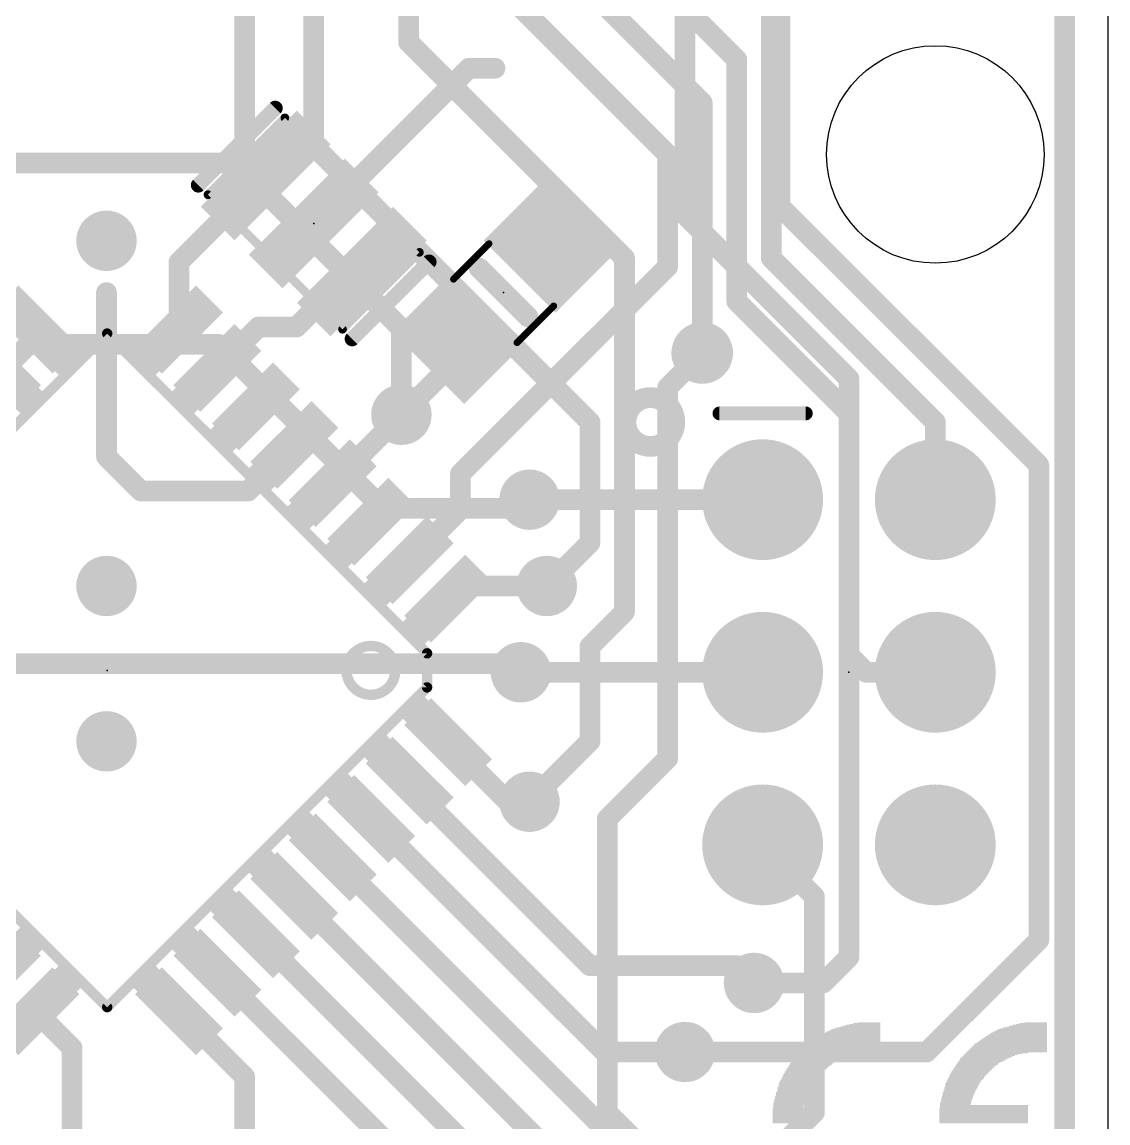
# Model space of a CAD drawing. Extents: x -3.4 to 68.6, y -0.2 to 53.3.
# Drawn here: x 52.61 to 68.58, y 21.31 to 37.51 of the extents above; entities that cross this region are included whole.
import ezdxf

# ---------------------------------------------------------------- set-up
doc = ezdxf.new("R2010")
doc.units = 0
for name, color, linetype in [('1', 12, 'CONTINUOUS'), ('16', 132, 'CONTINUOUS'), ('17', 110, 'CONTINUOUS'), ('18', 3, 'CONTINUOUS'), ('20', 53, 'CONTINUOUS'), ('21', 40, 'CONTINUOUS'), ('23', 53, 'CONTINUOUS'), ('31', 253, 'CONTINUOUS'), ('51', 253, 'CONTINUOUS')]:
    doc.layers.add(name, color=color, linetype=linetype)

# ---------------------------------------------------------------- blocks, each defined once
blk = doc.blocks.new('RECT')
blk.add_solid([(-0.5, -0.5), (0.5, -0.5), (-0.5, 0.5), (0.5, 0.5)])
blk = doc.blocks.new('ROUNDP')
at = {"const_width": 0.5}
blk.add_lwpolyline([(0, -0.25, 1), (0, 0.25, 1), (0, -0.25)], format="xyb", dxfattribs=at)
blk = doc.blocks.new('ROUNDV')
at = {"const_width": 0.5}
blk.add_lwpolyline([(0, -0.25, 1), (0, 0.25, 1), (0, -0.25)], format="xyb", dxfattribs=at)

msp = doc.modelspace()

# ---------------------------------------------------------------- linework, layer by layer
at = {"layer": '1', "const_width": 0.3048}
for points in [[(67.945, 52.705), (67.945, 0.635)], [(62.103, 35.56), (53.34, 44.323)], [(63.627, 34.036), (63.627, 38.481)], [(62.611, 36.322), (61.087, 37.846)], [(62.23, 37.846), (63.119, 36.957)], [(63.119, 36.957), (63.119, 33.401)], [(56.896, 34.544), (59.182, 36.83)], [(59.182, 36.83), (59.563, 36.83)], [(62.611, 32.639), (62.611, 36.322)], [(62.103, 33.909), (62.103, 35.56)], [(54.9135, 33.9758), (56.1889, 35.2511)], [(63.627, 34.036), (66.04, 31.623)], [(54.9135, 32.9834), (54.9135, 33.9758)], [(62.103, 33.909), (59.055, 30.861)], [(56.642, 33.02), (57.4589, 33.8369)], [(57.4589, 33.8369), (57.6031, 33.8369)], [(52.8027, 33.0493), (52.324, 33.528)], [(53.848, 31.115), (53.848, 33.528)], [(63.119, 33.401), (64.77, 31.75)], [(52.8027, 32.9834), (52.8027, 33.0493)], [(55.4792, 32.4177), (56.0815, 33.02)], [(56.0815, 33.02), (56.642, 33.02)], [(59.0182, 32.8562), (59.0182, 32.5626)], [(59.0182, 32.5626), (58.1858, 31.7302)], [(57.1763, 30.7207), (58.1858, 31.7302)], [(64.77, 31.75), (64.77, 28.194)], [(66.04, 31.623), (66.04, 30.48)], [(56.6106, 31.2863), (55.9313, 30.607)], [(54.356, 30.607), (53.848, 31.115)], [(59.055, 30.3366), (59.055, 30.861)], [(55.9313, 30.607), (54.356, 30.607)], [(60.071, 30.48), (63.5, 30.48)], [(58.3077, 29.5893), (59.055, 30.3366)], [(58.8733, 29.0236), (59.0598, 29.21)], [(59.0598, 29.21), (60.325, 29.21)], [(64.77, 28.194), (65.024, 27.94)], [(63.5, 27.94), (59.944, 27.94)], [(65.024, 27.94), (66.04, 27.94)], [(58.8733, 26.9127), (59.7511, 26.035)], [(58.3077, 26.3471), (58.3077, 26.2743)], [(58.3077, 26.2743), (60.96, 23.622)], [(59.7511, 26.035), (60.071, 26.035)], [(59.7736, 26.035), (60.071, 26.035)], [(57.742, 25.7814), (61.1713, 22.352)], [(64.262, 24.638), (63.5, 25.4)], [(57.1763, 25.2157), (61.31, 21.082)], [(56.6106, 24.65), (63.5, 17.7606)], [(64.262, 21.463), (64.262, 24.638)], [(56.0449, 24.0843), (60.96, 19.1692)], [(55.4792, 23.5186), (58.42, 20.5779)], [(60.96, 23.622), (63.119, 23.622)], [(63.119, 23.622), (63.373, 23.368)], [(52.8027, 22.9529), (53.34, 22.4156)], [(54.9135, 22.9529), (55.88, 21.9865)], [(53.34, 22.4156), (53.34, 2.54)], [(61.1713, 22.352), (62.357, 22.352)], [(55.88, 21.9865), (55.88, 2.54)], [(63.627, 20.828), (64.262, 21.463)]]:
    msp.add_lwpolyline(points, dxfattribs=at)
at = {"layer": '1', "const_width": 0.1524}
for points in [[(63.1952, 36.957, 1), (63.0428, 36.957)], [(59.182, 36.9062, 1), (59.182, 36.7538)], [(59.2359, 36.7761, 1), (59.1281, 36.8839)], [(59.563, 36.7538, 1), (59.563, 36.9062)], [(63.0651, 36.9031, 1), (63.1729, 37.0109)], [(62.6872, 36.322, 1), (62.5348, 36.322)], [(62.5571, 36.2681, 1), (62.6649, 36.3759)], [(62.1792, 35.56, 1), (62.0268, 35.56)], [(62.0491, 35.5061, 1), (62.1569, 35.6139)], [(56.2428, 35.1972, 1), (56.135, 35.305)], [(56.8421, 34.5979, 1), (56.9499, 34.4901)], [(63.6809, 34.0899, 1), (63.5731, 33.9821)], [(54.9897, 33.9758, 1), (54.8373, 33.9758)], [(54.8597, 34.0296, 1), (54.9674, 33.9219)], [(62.1569, 33.8551, 1), (62.0491, 33.9629)], [(63.5508, 34.036, 1), (63.7032, 34.036)], [(57.4589, 33.9131, 1), (57.4589, 33.7607)], [(57.5128, 33.783, 1), (57.405, 33.8908)], [(57.6031, 33.7607, 1), (57.6031, 33.9131)], [(62.0268, 33.909, 1), (62.1792, 33.909)], [(53.9242, 33.528, 1), (53.7718, 33.528)], [(63.1729, 33.4549, 1), (63.0651, 33.3471)], [(63.0428, 33.401, 1), (63.1952, 33.401)], [(52.8789, 33.0493, 1), (52.7265, 33.0493)], [(52.7265, 32.9834, 1), (52.8789, 32.9834)], [(52.7488, 32.9954, 1), (52.8566, 33.1032)], [(54.8373, 32.9834, 1), (54.9897, 32.9834)], [(56.0815, 33.0962, 1), (56.0815, 32.9438)], [(56.1354, 32.9661, 1), (56.0276, 33.0739)], [(56.5881, 33.0739, 1), (56.6959, 32.9661)], [(56.642, 32.9438, 1), (56.642, 33.0962)], [(59.0944, 32.8562, 1), (58.942, 32.8562)], [(58.942, 32.5626, 1), (59.0944, 32.5626)], [(59.0721, 32.5087, 1), (58.9644, 32.6165)], [(62.5348, 32.639, 1), (62.6872, 32.639)], [(55.4253, 32.4716, 1), (55.5331, 32.3638)], [(58.1319, 31.7841, 1), (58.2397, 31.6763)], [(58.2397, 31.6763, 1), (58.1319, 31.7841)], [(64.8462, 31.75, 1), (64.6938, 31.75)], [(64.7161, 31.6961, 1), (64.8239, 31.8039)], [(66.1162, 31.623, 1), (65.9638, 31.623)], [(65.9861, 31.5691, 1), (66.0939, 31.6769)], [(56.6645, 31.2325, 1), (56.5567, 31.3402)], [(53.9019, 31.1689, 1), (53.7941, 31.0611)], [(53.7718, 31.115, 1), (53.9242, 31.115)], [(59.1312, 30.861, 1), (58.9788, 30.861)], [(59.0011, 30.9149, 1), (59.1089, 30.8071)], [(57.1224, 30.7745, 1), (57.2302, 30.6668)], [(54.356, 30.6832, 1), (54.356, 30.5308)], [(54.3021, 30.5531, 1), (54.4099, 30.6609)], [(55.8774, 30.6609, 1), (55.9851, 30.5531)], [(55.9313, 30.5308, 1), (55.9313, 30.6832)], [(60.071, 30.5562, 1), (60.071, 30.4038)], [(63.5, 30.4038, 1), (63.5, 30.5562)], [(59.1089, 30.2827, 1), (59.0011, 30.3905)], [(65.9638, 30.48, 1), (66.1162, 30.48)], [(58.9788, 30.3366, 1), (59.1312, 30.3366)], [(58.2538, 29.6432, 1), (58.3615, 29.5354)], [(59.0598, 29.2862, 1), (59.0598, 29.1338)], [(59.1136, 29.1561, 1), (59.0059, 29.2639)], [(60.325, 29.1338, 1), (60.325, 29.2862)], [(58.8195, 29.0775, 1), (58.9272, 28.9697)], [(64.8239, 28.2479, 1), (64.7161, 28.1401)], [(64.6938, 28.194, 1), (64.8462, 28.194)], [(59.944, 28.0162, 1), (59.944, 27.8638)], [(63.5, 27.8638, 1), (63.5, 28.0162)], [(65.024, 28.0162, 1), (65.024, 27.8638)], [(64.9701, 27.8861, 1), (65.0779, 27.9939)], [(66.04, 27.8638, 1), (66.04, 28.0162)], [(58.9272, 26.9666, 1), (58.8195, 26.8589)], [(58.3839, 26.3471, 1), (58.2315, 26.3471)], [(58.3615, 26.3282, 1), (58.2538, 26.2205)], [(58.2315, 26.2743, 1), (58.3839, 26.2743)], [(59.7511, 26.1112, 1), (59.7511, 25.9588)], [(59.6972, 25.9811, 1), (59.805, 26.0889)], [(59.7736, 26.1112, 1), (59.7736, 25.9588)], [(60.071, 25.9588, 1), (60.071, 26.1112)], [(60.071, 25.9588, 1), (60.071, 26.1112)], [(57.7959, 25.8353, 1), (57.6881, 25.7275)], [(63.5539, 25.4539, 1), (63.4461, 25.3461)], [(57.2302, 25.2696, 1), (57.1224, 25.1618)], [(56.6645, 24.7039, 1), (56.5567, 24.5961)], [(64.3382, 24.638, 1), (64.1858, 24.638)], [(64.2081, 24.5841, 1), (64.3159, 24.6919)], [(56.0988, 24.1382, 1), (55.991, 24.0304)], [(55.5331, 23.5725, 1), (55.4253, 23.4647)], [(60.96, 23.6982, 1), (60.96, 23.5458)], [(60.9061, 23.5681, 1), (61.0139, 23.6759)], [(63.1729, 23.6759, 1), (63.0651, 23.5681)], [(63.119, 23.5458, 1), (63.119, 23.6982)], [(63.3191, 23.3141, 1), (63.4269, 23.4219)], [(52.8566, 23.0068, 1), (52.7488, 22.8991)], [(54.9674, 23.0068, 1), (54.8597, 22.8991)], [(53.4162, 22.4156, 1), (53.2638, 22.4156)], [(53.2861, 22.3617, 1), (53.3939, 22.4695)], [(61.1713, 22.4282, 1), (61.1713, 22.2758)], [(61.1175, 22.2981, 1), (61.2252, 22.4059)], [(62.357, 22.2758, 1), (62.357, 22.4282)], [(55.9562, 21.9865, 1), (55.8038, 21.9865)], [(55.8261, 21.9326, 1), (55.9339, 22.0404)], [(64.3159, 21.4091, 1), (64.2081, 21.5169)], [(64.1858, 21.463, 1), (64.3382, 21.463)]]:
    msp.add_lwpolyline(points, format="xyb", dxfattribs=at)
at = {"layer": '16', "const_width": 0.3048}
for points in [[(67.945, 52.451), (67.945, 0.635)], [(62.357, 34.671), (62.357, 45.339)], [(63.754, 34.798), (63.754, 43.688)], [(55.88, 43.307), (55.88, 35.306)], [(56.896, 35.687), (56.896, 42.799)], [(58.293, 37.211), (58.293, 41.275)], [(61.468, 34.036), (58.293, 37.211)], [(56.896, 35.687), (60.96, 31.623)], [(48.514, 35.433), (55.753, 35.433)], [(55.753, 35.433), (55.88, 35.306)], [(55.88, 35.306), (58.1858, 33.0002)], [(67.564, 30.988), (63.754, 34.798)], [(62.357, 34.671), (64.77, 32.258)], [(61.468, 28.829), (61.468, 34.036)], [(58.1858, 33.0002), (58.1858, 31.7302)], [(52.705, 32.766), (50.4267, 30.4877)], [(55.499, 32.766), (52.705, 32.766)], [(57.912, 30.353), (55.499, 32.766)], [(62.103, 32.131), (62.611, 32.639)], [(62.357, 32.385), (62.611, 32.639)], [(64.77, 32.258), (64.77, 23.749)], [(62.103, 26.67), (62.103, 32.131)], [(60.96, 31.623), (60.96, 29.845)], [(67.564, 24.003), (67.564, 30.988)], [(60.071, 30.48), (59.944, 30.353)], [(59.944, 30.353), (57.912, 30.353)], [(60.96, 29.845), (60.325, 29.21)], [(60.96, 28.321), (61.468, 28.829)], [(60.96, 26.924), (60.96, 28.321)], [(59.817, 28.067), (48.387, 28.067)], [(59.944, 27.94), (59.817, 28.067)], [(59.944, 27.94), (60.071, 27.813)], [(60.071, 26.035), (60.96, 26.924)], [(61.214, 25.781), (62.103, 26.67)], [(61.214, 25.781), (61.214, 21.463)], [(65.913, 22.352), (67.564, 24.003)], [(64.77, 23.749), (64.389, 23.368)], [(63.119, 23.622), (63.373, 23.368)], [(64.389, 23.368), (63.373, 23.368)], [(62.357, 22.352), (65.913, 22.352)], [(61.214, 21.463), (61.595, 21.082)]]:
    msp.add_lwpolyline(points, dxfattribs=at)
at = {"layer": '16', "const_width": 0.1524}
for points in [[(58.3469, 37.2649, 1), (58.2391, 37.1571)], [(58.2168, 37.211, 1), (58.3692, 37.211)], [(56.9499, 35.7409, 1), (56.8421, 35.6331)], [(56.8198, 35.687, 1), (56.9722, 35.687)], [(55.8069, 35.4869, 1), (55.6991, 35.3791)], [(55.753, 35.3568, 1), (55.753, 35.5092)], [(55.9339, 35.3599, 1), (55.8261, 35.2521)], [(55.8038, 35.306, 1), (55.9562, 35.306)], [(55.8261, 35.2521, 1), (55.9339, 35.3599)], [(63.8079, 34.8519, 1), (63.7001, 34.7441)], [(63.6778, 34.798, 1), (63.8302, 34.798)], [(62.4109, 34.7249, 1), (62.3031, 34.6171)], [(62.2808, 34.671, 1), (62.4332, 34.671)], [(61.5442, 34.036, 1), (61.3918, 34.036)], [(61.4141, 33.9821, 1), (61.5219, 34.0899)], [(58.262, 33.0002, 1), (58.1096, 33.0002)], [(58.1319, 32.9463, 1), (58.2397, 33.0541)], [(52.705, 32.8422, 1), (52.705, 32.6898)], [(52.7589, 32.7121, 1), (52.6511, 32.8199)], [(55.5529, 32.8199, 1), (55.4451, 32.7121)], [(55.499, 32.6898, 1), (55.499, 32.8422)], [(62.6649, 32.5851, 1), (62.5571, 32.6929)], [(62.6649, 32.5851, 1), (62.5571, 32.6929)], [(62.3031, 32.4389, 1), (62.4109, 32.3311)], [(64.8462, 32.258, 1), (64.6938, 32.258)], [(62.1792, 32.131, 1), (62.0268, 32.131)], [(62.0491, 32.1849, 1), (62.1569, 32.0771)], [(64.7161, 32.2041, 1), (64.8239, 32.3119)], [(58.1096, 31.7302, 1), (58.262, 31.7302)], [(61.0362, 31.623, 1), (60.8838, 31.623)], [(60.9061, 31.5691, 1), (61.0139, 31.6769)], [(67.6402, 30.988, 1), (67.4878, 30.988)], [(67.5101, 30.9341, 1), (67.6179, 31.0419)], [(60.1249, 30.4261, 1), (60.0171, 30.5339)], [(57.912, 30.4292, 1), (57.912, 30.2768)], [(57.8581, 30.2991, 1), (57.9659, 30.4069)], [(59.8901, 30.4069, 1), (59.9979, 30.2991)], [(59.944, 30.2768, 1), (59.944, 30.4292)], [(61.0139, 29.7911, 1), (60.9061, 29.8989)], [(60.8838, 29.845, 1), (61.0362, 29.845)], [(60.2711, 29.2639, 1), (60.3789, 29.1561)], [(61.3918, 28.829, 1), (61.5442, 28.829)], [(61.5219, 28.7751, 1), (61.4141, 28.8829)], [(61.0362, 28.321, 1), (60.8838, 28.321)], [(60.9061, 28.3749, 1), (61.0139, 28.2671)], [(59.8709, 28.1209, 1), (59.7631, 28.0131)], [(59.817, 27.9908, 1), (59.817, 28.1432)], [(59.9979, 27.9939, 1), (59.8901, 27.8861)], [(59.8901, 27.8861, 1), (59.9979, 27.9939)], [(60.0171, 27.7591, 1), (60.1249, 27.8669)], [(61.0139, 26.8701, 1), (60.9061, 26.9779)], [(60.8838, 26.924, 1), (61.0362, 26.924)], [(62.0268, 26.67, 1), (62.1792, 26.67)], [(62.1569, 26.6161, 1), (62.0491, 26.7239)], [(60.0171, 26.0889, 1), (60.1249, 25.9811)], [(61.2902, 25.781, 1), (61.1378, 25.781)], [(61.1601, 25.8349, 1), (61.2679, 25.7271)], [(67.6179, 23.9491, 1), (67.5101, 24.0569)], [(67.4878, 24.003, 1), (67.6402, 24.003)], [(64.6938, 23.749, 1), (64.8462, 23.749)], [(64.8239, 23.6951, 1), (64.7161, 23.8029)], [(63.1729, 23.6759, 1), (63.0651, 23.5681)], [(63.373, 23.4442, 1), (63.373, 23.2918)], [(63.3191, 23.3141, 1), (63.4269, 23.4219)], [(64.3351, 23.4219, 1), (64.4429, 23.3141)], [(64.389, 23.2918, 1), (64.389, 23.4442)], [(62.357, 22.4282, 1), (62.357, 22.2758)], [(65.8591, 22.4059, 1), (65.9669, 22.2981)], [(65.913, 22.2758, 1), (65.913, 22.4282)], [(61.2679, 21.5169, 1), (61.1601, 21.4091)], [(61.1378, 21.463, 1), (61.2902, 21.463)]]:
    msp.add_lwpolyline(points, format="xyb", dxfattribs=at)
at = {"layer": '20'}
msp.add_line((68.58, 37.846), (68.58, 5.08), dxfattribs=at)
msp.add_circle((66.04, 35.56), 1.6, dxfattribs=at)
at = {"layer": '21'}
for points, const_width in [([(56.3303, 36.2411), (55.1989, 35.1097)], 0.22), ([(58.5931, 33.9783), (57.4617, 32.8469)], 0.22), ([(60.0492, 33.1688), (59.3308, 33.8872)], 0.3048), ([(48.9013, 27.9682), (53.8581, 32.925)], 0.1524), ([(53.8581, 32.925), (58.5639, 28.2192)], 0.1524), ([(58.5639, 27.7171), (58.5639, 28.2192)], 0.1524), ([(53.8581, 23.0114), (48.9013, 27.9682)], 0.1524), ([(58.5639, 27.7171), (53.8581, 23.0114)], 0.1524)]:
    msp.add_lwpolyline(points, dxfattribs=dict(at, const_width=const_width))
for points, const_width in [([(56.3692, 36.2022, 1), (56.2914, 36.2799)], 0.11), ([(55.16, 35.1486, 1), (55.2378, 35.0708)], 0.11), ([(58.6319, 33.9394, 1), (58.5542, 34.0172)], 0.11), ([(59.3847, 33.9411, 1), (59.2769, 33.8333)], 0.1524), ([(59.9953, 33.1149, 1), (60.1031, 33.2227)], 0.1524), ([(53.8851, 32.9519, 1), (53.8312, 32.898)], 0.0762), ([(53.8851, 32.898, 1), (53.8312, 32.9519)], 0.0762), ([(57.4228, 32.8858, 1), (57.5006, 32.808)], 0.11), ([(61.849, 31.2638, 1), (61.849, 31.9822, 1), (61.849, 31.2638)], 0.3048), ([(57.7376, 27.609, 1), (57.7376, 28.3274, 1), (57.7376, 27.609)], 0.1524), ([(58.602, 28.2192, 1), (58.5258, 28.2192)], 0.0762), ([(58.537, 28.1922, 1), (58.5909, 28.2461)], 0.0762), ([(58.5258, 27.7171, 1), (58.602, 27.7171)], 0.0762), ([(58.5909, 27.6902, 1), (58.537, 27.7441)], 0.0762), ([(53.8312, 23.0383, 1), (53.8851, 22.9844)], 0.0762), ([(53.8312, 22.9844, 1), (53.8851, 23.0383)], 0.0762)]:
    msp.add_lwpolyline(points, format="xyb", dxfattribs=dict(at, const_width=const_width))
at = {"layer": '23'}
for p in [(56.896, 34.544), (59.69, 33.528), (53.8581, 27.9682), (64.77, 27.94)]:
    msp.add_point(p, dxfattribs=at)
at = {"layer": '51'}
for points, const_width in [([(55.3404, 34.9683), (56.4717, 36.0996)], 0.127), ([(56.4717, 36.0996), (58.4516, 34.1197)], 0.127), ([(57.3203, 32.9884), (55.3404, 34.9683)], 0.127), ([(59.475, 34.2464), (58.9539, 33.7253)], 0.1016), ([(58.4516, 34.1197), (57.3203, 32.9884)], 0.127), ([(60.4261, 33.3307), (59.8873, 32.7919)], 0.1016), ([(64.135, 31.75), (62.865, 31.75)], 0.2032)]:
    msp.add_lwpolyline(points, dxfattribs=dict(at, const_width=const_width))
for points, const_width in [([(56.4942, 36.1221, 1), (56.4493, 36.0772)], 0.0635), ([(56.4942, 36.0772, 1), (56.4493, 36.1221)], 0.0635), ([(55.3628, 34.9907, 1), (55.3179, 34.9458)], 0.0635), ([(55.3179, 34.9907, 1), (55.3628, 34.9458)], 0.0635), ([(59.493, 34.2285, 1), (59.4571, 34.2644)], 0.0508), ([(58.4741, 34.0973, 1), (58.4292, 34.1422)], 0.0635), ([(58.4292, 34.0973, 1), (58.4741, 34.1422)], 0.0635), ([(58.9359, 33.7432, 1), (58.9719, 33.7073)], 0.0508), ([(60.4441, 33.3128, 1), (60.4081, 33.3487)], 0.0508), ([(57.2978, 33.0108, 1), (57.3427, 32.9659)], 0.0635), ([(57.2978, 32.9659, 1), (57.3427, 33.0108)], 0.0635), ([(59.8693, 32.8099, 1), (59.9052, 32.7739)], 0.0508), ([(62.865, 31.8008, 1), (62.865, 31.6992)], 0.1016), ([(64.135, 31.6992, 1), (64.135, 31.8008)], 0.1016)]:
    msp.add_lwpolyline(points, format="xyb", dxfattribs=dict(at, const_width=const_width))

# ---------------------------------------------------------------- block references
at = {"layer": '1'}
for p, xscale, yscale, rotation in [((56.1889, 35.2511), 2, 0.7, 45), ((56.896, 34.544), 2, 0.7, 45), ((60.3618, 34.1998), 1.24, 1.5, 225), ((57.6031, 33.8369), 2, 0.7, 45), ((59.0182, 32.8562), 1.24, 1.5, 225), ((52.8027, 32.9834), 0.5588, 1.27, 225), ((54.9135, 32.9834), 1.27, 0.5588, 225), ((52.237, 32.4177), 0.5588, 1.27, 225), ((55.4792, 32.4177), 1.27, 0.5588, 225), ((56.0449, 31.852), 1.27, 0.5588, 225), ((56.6106, 31.2863), 1.27, 0.5588, 225), ((57.1763, 30.7207), 1.27, 0.5588, 225), ((57.742, 30.155), 1.27, 0.5588, 225), ((58.3077, 29.5893), 1.27, 0.5588, 225), ((58.8733, 29.0236), 1.27, 0.5588, 225), ((58.8733, 26.9127), 0.5588, 1.27, 225), ((58.3077, 26.3471), 0.5588, 1.27, 225), ((57.742, 25.7814), 0.5588, 1.27, 225), ((57.1763, 25.2157), 0.5588, 1.27, 225), ((56.6106, 24.65), 0.5588, 1.27, 225), ((56.0449, 24.0843), 0.5588, 1.27, 225), ((52.237, 23.5186), 1.27, 0.5588, 225), ((55.4792, 23.5186), 0.5588, 1.27, 225), ((52.8027, 22.9529), 1.27, 0.5588, 225), ((54.9135, 22.9529), 0.5588, 1.27, 225)]:
    msp.add_blockref('RECT', p, dxfattribs=dict(at, xscale=xscale, yscale=yscale, rotation=rotation))
at = {"layer": '17', "xscale": 1.778, "yscale": 1.778}
for p in [(63.5, 30.48), (63.5, 30.48), (66.04, 30.48), (66.04, 30.48), (63.5, 27.94), (63.5, 27.94), (66.04, 27.94), (66.04, 27.94), (63.5, 25.4), (63.5, 25.4), (66.04, 25.4), (66.04, 25.4)]:
    msp.add_blockref('ROUNDP', p, dxfattribs=at)
at = {"layer": '18'}
for p, xscale, yscale in [((53.848, 34.29), 0.889, 0.889), ((53.848, 34.29), 0.889, 0.889), ((62.611, 32.639), 0.9064, 0.9064), ((62.611, 32.639), 0.9064, 0.9064), ((58.1858, 31.7302), 0.889, 0.889), ((58.1858, 31.7302), 0.889, 0.889), ((60.071, 30.48), 0.889, 0.889), ((60.071, 30.48), 0.889, 0.889), ((53.848, 29.21), 0.889, 0.889), ((53.848, 29.21), 0.889, 0.889), ((60.325, 29.21), 0.889, 0.889), ((60.325, 29.21), 0.889, 0.889), ((59.944, 27.94), 0.889, 0.889), ((59.944, 27.94), 0.889, 0.889), ((53.848, 26.924), 0.889, 0.889), ((53.848, 26.924), 0.889, 0.889), ((60.071, 26.035), 0.889, 0.889), ((60.071, 26.035), 0.889, 0.889), ((63.373, 23.368), 0.889, 0.889), ((63.373, 23.368), 0.889, 0.889), ((62.357, 22.352), 0.889, 0.889), ((62.357, 22.352), 0.889, 0.889)]:
    msp.add_blockref('ROUNDV', p, dxfattribs=dict(at, xscale=xscale, yscale=yscale))
at = {"layer": '21', "yscale": 0.0127}
for p, xscale in [((64.8716, 22.6822), 0.7239), ((64.8907, 22.6949), 0.6858), ((64.9097, 22.7076), 0.6477), ((64.9351, 22.7203), 0.5969), ((64.9541, 22.733), 0.5588), ((64.9796, 22.7457), 0.508), ((65.005, 22.7584), 0.4572), ((65.0303, 22.7711), 0.4064), ((65.0684, 22.7838), 0.3302), ((67.3227, 22.6822), 0.7239), ((67.3418, 22.6949), 0.6858), ((67.3608, 22.7076), 0.6477), ((67.3862, 22.7203), 0.5969), ((67.4053, 22.733), 0.5588), ((67.4306, 22.7457), 0.508), ((67.4561, 22.7584), 0.4572), ((67.4815, 22.7711), 0.4064), ((67.5196, 22.7838), 0.3302), ((64.7383, 22.5171), 0.9906), ((64.7446, 22.5298), 0.9779), ((64.7573, 22.5425), 0.9525), ((64.7636, 22.5552), 0.9398), ((64.7764, 22.5679), 0.9144), ((64.7827, 22.5806), 0.9017), ((64.7954, 22.5933), 0.8763), ((64.8017, 22.606), 0.8636), ((64.8145, 22.6187), 0.8382), ((64.8208, 22.6314), 0.8255), ((64.8335, 22.6441), 0.8001), ((64.8462, 22.6568), 0.7747), ((64.8589, 22.6695), 0.7493), ((67.1894, 22.5171), 0.9906), ((67.1957, 22.5298), 0.9779), ((67.2084, 22.5425), 0.9525), ((67.2148, 22.5552), 0.9398), ((67.2275, 22.5679), 0.9144), ((67.2338, 22.5806), 0.9017), ((67.2465, 22.5933), 0.8763), ((67.2529, 22.606), 0.8636), ((67.2656, 22.6187), 0.8382), ((67.2719, 22.6314), 0.8255), ((67.2846, 22.6441), 0.8001), ((67.2973, 22.6568), 0.7747), ((67.31, 22.6695), 0.7493), ((64.6493, 22.3647), 1.1684), ((64.6557, 22.3774), 1.1557), ((64.6621, 22.3901), 1.143), ((64.6684, 22.4028), 1.1303), ((64.6748, 22.4155), 1.1176), ((64.6811, 22.4282), 1.1049), ((64.6874, 22.4409), 1.0922), ((64.6938, 22.4536), 1.0795), ((64.7002, 22.4663), 1.0668), ((64.7065, 22.479), 1.0541), ((64.7192, 22.4917), 1.0287), ((64.7255, 22.5044), 1.016), ((67.1005, 22.3647), 1.1684), ((67.1068, 22.3774), 1.1557), ((67.1132, 22.3901), 1.143), ((67.1195, 22.4028), 1.1303), ((67.1258, 22.4155), 1.1176), ((67.1322, 22.4282), 1.1049), ((67.1386, 22.4409), 1.0922), ((67.1449, 22.4536), 1.0795), ((67.1513, 22.4663), 1.0668), ((67.1576, 22.479), 1.0541), ((67.1703, 22.4917), 1.0287), ((67.1767, 22.5044), 1.016), ((64.2493, 22.2123), 0.6477), ((64.243, 22.1996), 0.635), ((64.2683, 22.225), 0.6604), ((64.3001, 22.2504), 0.6985), ((64.2874, 22.2377), 0.6731), ((64.3192, 22.2631), 0.7112), ((64.3445, 22.2758), 0.7366), ((64.3636, 22.2885), 0.7493), ((64.3826, 22.3012), 0.762), ((64.4081, 22.3139), 0.7874), ((64.4398, 22.3266), 0.8255), ((64.4843, 22.3393), 0.889), ((64.643, 22.352), 1.1811), ((66.7004, 22.2123), 0.6477), ((66.6877, 22.1996), 0.6223), ((66.7195, 22.225), 0.6604), ((66.7512, 22.2504), 0.6985), ((66.7385, 22.2377), 0.6731), ((66.7703, 22.2631), 0.7112), ((66.7893, 22.2758), 0.7239), ((66.8084, 22.2885), 0.7366), ((66.8338, 22.3012), 0.762), ((66.8591, 22.3139), 0.7874), ((66.8972, 22.3266), 0.8382), ((66.9481, 22.3393), 0.9144), ((67.0941, 22.352), 1.1811), ((64.0842, 22.0345), 0.5461), ((64.1033, 22.0599), 0.5588), ((64.0969, 22.0472), 0.5461), ((64.1159, 22.0726), 0.5588), ((64.1414, 22.098), 0.5842), ((64.1287, 22.0853), 0.5588), ((64.154, 22.1107), 0.5842), ((64.1731, 22.1361), 0.5969), ((64.1668, 22.1234), 0.5842), ((64.1858, 22.1488), 0.5969), ((64.2112, 22.1742), 0.6223), ((64.2049, 22.1615), 0.6096), ((64.2239, 22.1869), 0.6223), ((66.5353, 22.0345), 0.5461), ((66.5543, 22.0599), 0.5588), ((66.548, 22.0472), 0.5461), ((66.5671, 22.0726), 0.5588), ((66.5861, 22.098), 0.5715), ((66.5798, 22.0853), 0.5588), ((66.5988, 22.1107), 0.5715), ((66.6179, 22.1361), 0.5842), ((66.6115, 22.1234), 0.5715), ((66.6305, 22.1488), 0.5842), ((66.656, 22.1742), 0.6096), ((66.6496, 22.1615), 0.5969), ((66.6686, 22.1869), 0.6096), ((63.9826, 21.8694), 0.4953), ((63.989, 21.8821), 0.508), ((64.0016, 21.9075), 0.508), ((63.9953, 21.8948), 0.4953), ((64.0207, 21.9329), 0.5207), ((64.0144, 21.9202), 0.508), ((64.0334, 21.9583), 0.5207), ((64.0334, 21.9456), 0.5207), ((64.0461, 21.971), 0.5207), ((64.0525, 21.9837), 0.5334), ((64.0715, 22.0091), 0.5461), ((64.0652, 21.9964), 0.5334), ((64.0842, 22.0218), 0.5461), ((66.4337, 21.8821), 0.4953), ((66.4337, 21.8694), 0.4953), ((66.4528, 21.9075), 0.508), ((66.4464, 21.8948), 0.4953), ((66.4655, 21.9329), 0.508), ((66.4591, 21.9202), 0.4953), ((66.4845, 21.9583), 0.5207), ((66.4781, 21.9456), 0.508), ((66.4972, 21.9837), 0.5207), ((66.4972, 21.971), 0.5207), ((66.5162, 22.0091), 0.5334), ((66.5099, 21.9964), 0.5207), ((66.529, 22.0218), 0.5334), ((63.9318, 21.7551), 0.4699), ((63.9318, 21.7424), 0.4699), ((63.9318, 21.7297), 0.4699), ((63.9255, 21.717), 0.4572), ((63.9509, 21.7932), 0.4826), ((63.9445, 21.7805), 0.4699), ((63.9445, 21.7678), 0.4699), ((63.9636, 21.8313), 0.4826), ((63.9636, 21.8186), 0.4826), ((63.9572, 21.8059), 0.4699), ((63.9763, 21.8567), 0.4826), ((63.9763, 21.844), 0.4826), ((66.3829, 21.7551), 0.4699), ((66.3829, 21.7424), 0.4699), ((66.3766, 21.7297), 0.4572), ((66.3766, 21.717), 0.4572), ((66.4019, 21.7932), 0.4826), ((66.3956, 21.7805), 0.4699), ((66.3956, 21.7678), 0.4699), ((66.4083, 21.8059), 0.4699), ((66.4147, 21.8313), 0.4826), ((66.4147, 21.8186), 0.4826), ((66.4274, 21.8567), 0.4826), ((66.4274, 21.844), 0.4826), ((63.881, 21.5646), 0.4445), ((63.881, 21.5519), 0.4445), ((63.8874, 21.6027), 0.4572), ((63.8874, 21.59), 0.4572), ((63.8874, 21.5773), 0.4572), ((63.9001, 21.6535), 0.4572), ((63.9001, 21.6408), 0.4572), ((63.9001, 21.6281), 0.4572), ((63.8937, 21.6154), 0.4445), ((63.9064, 21.6662), 0.4445), ((63.9191, 21.7043), 0.4699), ((63.9128, 21.6916), 0.4572), ((63.9128, 21.6789), 0.4572), ((66.3321, 21.5773), 0.4445), ((66.3385, 21.6027), 0.4572), ((66.3385, 21.59), 0.4572), ((66.7576, 21.5646), 1.2954), ((66.7576, 21.5519), 1.2954), ((66.3512, 21.6535), 0.4572), ((66.3512, 21.6408), 0.4572), ((66.3448, 21.6281), 0.4445), ((66.3448, 21.6154), 0.4445), ((66.3638, 21.7043), 0.4572), ((66.3638, 21.6916), 0.4572), ((66.3638, 21.6789), 0.4572), ((66.3575, 21.6662), 0.4445), ((63.8683, 21.4884), 0.4445), ((63.8683, 21.4757), 0.4445), ((63.8683, 21.463), 0.4445), ((63.8683, 21.4503), 0.4445), ((63.8683, 21.4376), 0.4445), ((63.8683, 21.4249), 0.4445), ((63.8683, 21.4122), 0.4445), ((63.8683, 21.3995), 0.4445), ((63.8683, 21.3868), 0.4445), ((63.8747, 21.5265), 0.4572), ((63.8747, 21.5138), 0.4572), ((63.8747, 21.5011), 0.4572), ((63.881, 21.5392), 0.4445), ((66.7512, 21.5265), 1.3081), ((66.7512, 21.5138), 1.3081), ((66.7512, 21.5011), 1.3081), ((66.7512, 21.4884), 1.3081), ((66.7512, 21.4757), 1.3081), ((66.7512, 21.463), 1.3081), ((66.7512, 21.4503), 1.3081), ((66.7512, 21.4376), 1.3081), ((66.7512, 21.4249), 1.3081), ((66.7512, 21.4122), 1.3081), ((66.7512, 21.3995), 1.3081), ((66.7512, 21.3868), 1.3081), ((66.7576, 21.5392), 1.2954), ((63.8683, 21.3741), 0.4445), ((63.8683, 21.3614), 0.4445), ((63.8683, 21.3487), 0.4445), ((63.8683, 21.336), 0.4445), ((63.8683, 21.3233), 0.4445), ((63.8683, 21.3106), 0.4445), ((66.7512, 21.3741), 1.3081), ((66.7512, 21.3614), 1.3081), ((66.7512, 21.3487), 1.3081), ((66.7512, 21.336), 1.3081), ((66.7512, 21.3233), 1.3081), ((66.7512, 21.3106), 1.3081)]:
    msp.add_blockref('RECT', p, dxfattribs=dict(at, xscale=xscale))
at = {"layer": '31'}
for p, xscale, yscale, rotation in [((56.1889, 35.2511), 2, 0.7, 45), ((56.896, 34.544), 2, 0.7, 45), ((60.3618, 34.1998), 1.24, 1.5, 225), ((57.6031, 33.8369), 2, 0.7, 45), ((59.0182, 32.8562), 1.24, 1.5, 225), ((52.8027, 32.9834), 0.5588, 1.27, 225), ((54.9135, 32.9834), 1.27, 0.5588, 225), ((52.237, 32.4177), 0.5588, 1.27, 225), ((55.4792, 32.4177), 1.27, 0.5588, 225), ((56.0449, 31.852), 1.27, 0.5588, 225), ((56.6106, 31.2863), 1.27, 0.5588, 225), ((57.1763, 30.7207), 1.27, 0.5588, 225), ((57.742, 30.155), 1.27, 0.5588, 225), ((58.3077, 29.5893), 1.27, 0.5588, 225), ((58.8733, 29.0236), 1.27, 0.5588, 225), ((58.8733, 26.9127), 0.5588, 1.27, 225), ((58.3077, 26.3471), 0.5588, 1.27, 225), ((57.742, 25.7814), 0.5588, 1.27, 225), ((57.1763, 25.2157), 0.5588, 1.27, 225), ((56.6106, 24.65), 0.5588, 1.27, 225), ((56.0449, 24.0843), 0.5588, 1.27, 225), ((52.237, 23.5186), 1.27, 0.5588, 225), ((55.4792, 23.5186), 0.5588, 1.27, 225), ((52.8027, 22.9529), 1.27, 0.5588, 225), ((54.9135, 22.9529), 0.5588, 1.27, 225)]:
    msp.add_blockref('RECT', p, dxfattribs=dict(at, xscale=xscale, yscale=yscale, rotation=rotation))
at = {"layer": '51'}
for p, xscale, yscale, rotation in [((60.1979, 34.0343), 0.7501, 1.4501, 225), ((59.1742, 33.0105), 0.7501, 1.4501, 225), ((52.9733, 32.8128), 0.4572, 0.9906, 225), ((54.7429, 32.8128), 0.9906, 0.4572, 225), ((52.4076, 32.2471), 0.4572, 0.9906, 225), ((55.3086, 32.2471), 0.9906, 0.4572, 225), ((55.8743, 31.6814), 0.9906, 0.4572, 225), ((56.44, 31.1157), 0.9906, 0.4572, 225), ((57.0057, 30.55), 0.9906, 0.4572, 225), ((63.5, 30.48), 0.508, 0.508, 270), ((66.04, 30.48), 0.508, 0.508, 270), ((57.5713, 29.9843), 0.9906, 0.4572, 225), ((58.137, 29.4187), 0.9906, 0.4572, 225), ((58.7027, 28.853), 0.9906, 0.4572, 225), ((63.5, 27.94), 0.508, 0.508, 270), ((66.04, 27.94), 0.508, 0.508, 270), ((58.7027, 27.0834), 0.4572, 0.9906, 225), ((58.137, 26.5177), 0.4572, 0.9906, 225), ((57.5713, 25.952), 0.4572, 0.9906, 225), ((57.0057, 25.3863), 0.4572, 0.9906, 225), ((63.5, 25.4), 0.508, 0.508, 270), ((66.04, 25.4), 0.508, 0.508, 270), ((56.44, 24.8206), 0.4572, 0.9906, 225), ((55.8743, 24.2549), 0.4572, 0.9906, 225), ((52.4076, 23.6893), 0.9906, 0.4572, 225), ((55.3086, 23.6893), 0.4572, 0.9906, 225), ((52.9733, 23.1236), 0.9906, 0.4572, 225), ((54.7429, 23.1236), 0.4572, 0.9906, 225)]:
    msp.add_blockref('RECT', p, dxfattribs=dict(at, xscale=xscale, yscale=yscale, rotation=rotation))

doc.saveas('drawing.dxf')
